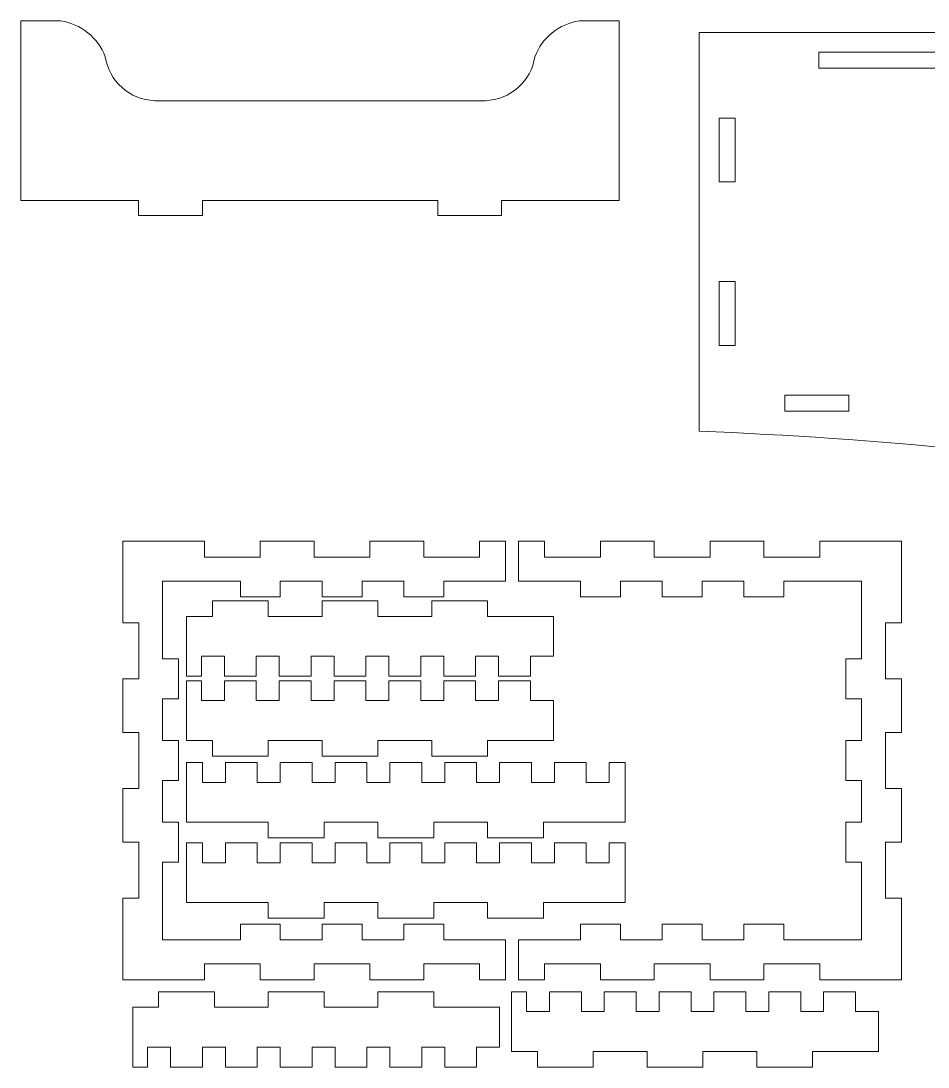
# Model space of a CAD drawing. Header units: millimetres. Extents: x -460 to 68, y -58 to 559.
# Drawn here: x -451.7 to -224.2, y 26.5 to 288.8 of the extents above; entities that cross this region are included whole.
import ezdxf

# ---------------------------------------------------------------- set-up
doc = ezdxf.new("R2010")
doc.units = ezdxf.units.MM
doc.linetypes.add('K5LT32768', pattern=[0])
doc.linetypes.add('K5LT32769', pattern=[0])
doc.layers.add('layer 1', color=7, linetype='Continuous')

msp = doc.modelspace()

# ---------------------------------------------------------------- linework, layer by layer
at = {"layer": 'layer 1', "color": 5, "linetype": 'K5LT32769', "lineweight": 9, "true_color": 0x0000ff}
for points, knots in [([(-331.195, 243.8392), (-331.195, 243.8392), (-301.695, 243.8392), (-301.695, 243.8392), (-301.695, 288.8392), (-301.695, 288.8392), (-311.695, 288.8392), (-311.695, 288.8392), (-316.7655, 288.1078), (-321.0317, 284.6653), (-322.8178, 279.8637), (-323.7738, 273.6843), (-328.9865, 269.0564), (-335.2356, 268.8392), (-335.2356, 268.8392), (-418.1543, 268.8392), (-418.1543, 268.8392), (-424.4034, 269.0564), (-429.6162, 273.6843), (-430.5721, 279.8637), (-432.3582, 284.6653), (-436.6244, 288.1078), (-441.695, 288.8392), (-441.695, 288.8392), (-451.695, 288.8392), (-451.695, 288.8392), (-451.695, 243.8392), (-451.695, 243.8392), (-422.195, 243.8392), (-422.195, 243.8392), (-422.195, 240.0392), (-422.195, 240.0392), (-406.195, 240.0392), (-406.195, 240.0392), (-406.195, 243.8392), (-406.195, 243.8392), (-347.195, 243.8392), (-347.195, 243.8392), (-347.195, 240.0392), (-347.195, 240.0392), (-331.195, 240.0392), (-331.195, 240.0392), (-331.195, 243.8392), (-331.195, 243.8392)], [0, 0, 0, 0, 0.05263158, 0.05263158, 0.10526316, 0.10526316, 0.15789474, 0.15789474, 0.15789474, 0.21052632, 0.21052632, 0.21052632, 0.26315789, 0.26315789, 0.26315789, 0.31578947, 0.31578947, 0.31578947, 0.36842105, 0.36842105, 0.36842105, 0.42105263, 0.42105263, 0.42105263, 0.47368421, 0.47368421, 0.52631579, 0.52631579, 0.57894737, 0.57894737, 0.63157895, 0.63157895, 0.68421053, 0.68421053, 0.73684211, 0.73684211, 0.78947368, 0.78947368, 0.84210526, 0.84210526, 0.89473684, 0.89473684, 1, 1, 1, 1]), ([(58.3761, 285.9731), (58.3761, 285.9731), (58.3761, 185.9731), (58.3761, 185.9731), (13.8395, 184.1749), (-30.5588, 179.8442), (-74.6034, 173.0021), (-98.9994, 167.7045), (-124.2483, 167.7045), (-148.6443, 173.0021), (-192.689, 179.8442), (-237.0871, 184.1749), (-281.6238, 185.9731), (-281.6238, 185.9731), (-281.6238, 285.9731), (-281.6238, 285.9731), (58.3761, 285.9731), (58.3761, 285.9731)], [0, 0, 0, 0, 0.14285714, 0.14285714, 0.14285714, 0.28571429, 0.28571429, 0.28571429, 0.42857143, 0.42857143, 0.42857143, 0.57142857, 0.57142857, 0.57142857, 0.71428571, 0.71428571, 1, 1, 1, 1]), ([(-426.1675, 96.4013), (-426.1675, 96.4013), (-422.1675, 96.4013), (-422.1675, 96.4013), (-422.1675, 110.4013), (-422.1675, 110.4013), (-426.1675, 110.4013), (-426.1675, 110.4013), (-426.1675, 123.9013), (-426.1675, 123.9013), (-422.1675, 123.9013), (-422.1675, 123.9013), (-422.1675, 137.9013), (-422.1675, 137.9013), (-426.1675, 137.9013), (-426.1675, 137.9013), (-426.1675, 158.4013), (-426.1675, 158.4013), (-405.6675, 158.4013), (-405.6675, 158.4013), (-405.6675, 154.4013), (-405.6675, 154.4013), (-391.6675, 154.4013), (-391.6675, 154.4013), (-391.6675, 158.4013), (-391.6675, 158.4013), (-378.1675, 158.4013), (-378.1675, 158.4013), (-378.1675, 154.4013), (-378.1675, 154.4013), (-364.1675, 154.4013), (-364.1675, 154.4013), (-364.1675, 158.4013), (-364.1675, 158.4013), (-350.6675, 158.4013), (-350.6675, 158.4013), (-350.6675, 154.4013), (-350.6675, 154.4013), (-336.6675, 154.4013), (-336.6675, 154.4013), (-336.6675, 158.4013), (-336.6675, 158.4013), (-330.1675, 158.4013), (-330.1675, 158.4013), (-330.1675, 148.4013), (-330.1675, 148.4013), (-345.6675, 148.4013), (-345.6675, 148.4013), (-345.6675, 144.4013), (-345.6675, 144.4013), (-355.6675, 144.4013), (-355.6675, 144.4013), (-355.6675, 148.4013), (-355.6675, 148.4013), (-366.1675, 148.4013), (-366.1675, 148.4013), (-366.1675, 144.4013), (-366.1675, 144.4013), (-376.1675, 144.4013), (-376.1675, 144.4013), (-376.1675, 148.4013), (-376.1675, 148.4013), (-386.6675, 148.4013), (-386.6675, 148.4013), (-386.6675, 144.4013), (-386.6675, 144.4013), (-396.6675, 144.4013), (-396.6675, 144.4013), (-396.6675, 148.4013), (-396.6675, 148.4013), (-416.1675, 148.4013), (-416.1675, 148.4013), (-416.1675, 128.9013), (-416.1675, 128.9013), (-412.1675, 128.9013), (-412.1675, 128.9013), (-412.1675, 118.9013), (-412.1675, 118.9013), (-416.1675, 118.9013), (-416.1675, 118.9013), (-416.1675, 108.4013), (-416.1675, 108.4013), (-412.1675, 108.4013), (-412.1675, 108.4013), (-412.1675, 98.4013), (-412.1675, 98.4013), (-416.1675, 98.4013), (-416.1675, 98.4013), (-416.1675, 87.9013), (-416.1675, 87.9013), (-412.1675, 87.9013), (-412.1675, 87.9013), (-412.1675, 77.9013), (-412.1675, 77.9013), (-416.1675, 77.9013), (-416.1675, 77.9013), (-416.1675, 58.4013), (-416.1675, 58.4013), (-396.6675, 58.4013), (-396.6675, 58.4013), (-396.6675, 62.4013), (-396.6675, 62.4013), (-386.6675, 62.4013), (-386.6675, 62.4013), (-386.6675, 58.4013), (-386.6675, 58.4013), (-376.1675, 58.4013), (-376.1675, 58.4013), (-376.1675, 62.4013), (-376.1675, 62.4013), (-366.1675, 62.4013), (-366.1675, 62.4013), (-366.1675, 58.4013), (-366.1675, 58.4013), (-355.6675, 58.4013), (-355.6675, 58.4013), (-355.6675, 62.4013), (-355.6675, 62.4013), (-345.6675, 62.4013), (-345.6675, 62.4013), (-345.6675, 58.4013), (-345.6675, 58.4013), (-330.1675, 58.4013), (-330.1675, 58.4013), (-330.1675, 48.4013), (-330.1675, 48.4013), (-336.6675, 48.4013), (-336.6675, 48.4013), (-336.6675, 52.4013), (-336.6675, 52.4013), (-350.6675, 52.4013), (-350.6675, 52.4013), (-350.6675, 48.4013), (-350.6675, 48.4013), (-364.1675, 48.4013), (-364.1675, 48.4013), (-364.1675, 52.4013), (-364.1675, 52.4013), (-378.1675, 52.4013), (-378.1675, 52.4013), (-378.1675, 48.4013), (-378.1675, 48.4013), (-391.6675, 48.4013), (-391.6675, 48.4013), (-391.6675, 52.4013), (-391.6675, 52.4013), (-405.6675, 52.4013), (-405.6675, 52.4013), (-405.6675, 48.4013), (-405.6675, 48.4013), (-426.1675, 48.4013), (-426.1675, 48.4013), (-426.1675, 68.9013), (-426.1675, 68.9013), (-422.1675, 68.9013), (-422.1675, 68.9013), (-422.1675, 82.9013), (-422.1675, 82.9013), (-426.1675, 82.9013), (-426.1675, 82.9013), (-426.1675, 96.4013), (-426.1675, 96.4013)], [0, 0, 0, 0, 0.01234568, 0.01234568, 0.02469136, 0.02469136, 0.03703704, 0.03703704, 0.04938272, 0.04938272, 0.0617284, 0.0617284, 0.07407407, 0.07407407, 0.08641975, 0.08641975, 0.09876543, 0.09876543, 0.11111111, 0.11111111, 0.12345679, 0.12345679, 0.13580247, 0.13580247, 0.14814815, 0.14814815, 0.16049383, 0.16049383, 0.17283951, 0.17283951, 0.18518519, 0.18518519, 0.19753086, 0.19753086, 0.20987654, 0.20987654, 0.22222222, 0.22222222, 0.2345679, 0.2345679, 0.24691358, 0.24691358, 0.25925926, 0.25925926, 0.27160494, 0.27160494, 0.28395062, 0.28395062, 0.2962963, 0.2962963, 0.30864198, 0.30864198, 0.32098765, 0.32098765, 0.33333333, 0.33333333, 0.34567901, 0.34567901, 0.35802469, 0.35802469, 0.37037037, 0.37037037, 0.38271605, 0.38271605, 0.39506173, 0.39506173, 0.40740741, 0.40740741, 0.41975309, 0.41975309, 0.43209877, 0.43209877, 0.44444444, 0.44444444, 0.45679012, 0.45679012, 0.4691358, 0.4691358, 0.48148148, 0.48148148, 0.49382716, 0.49382716, 0.50617284, 0.50617284, 0.51851852, 0.51851852, 0.5308642, 0.5308642, 0.54320988, 0.54320988, 0.55555556, 0.55555556, 0.56790123, 0.56790123, 0.58024691, 0.58024691, 0.59259259, 0.59259259, 0.60493827, 0.60493827, 0.61728395, 0.61728395, 0.62962963, 0.62962963, 0.64197531, 0.64197531, 0.65432099, 0.65432099, 0.66666667, 0.66666667, 0.67901235, 0.67901235, 0.69135802, 0.69135802, 0.7037037, 0.7037037, 0.71604938, 0.71604938, 0.72839506, 0.72839506, 0.74074074, 0.74074074, 0.75308642, 0.75308642, 0.7654321, 0.7654321, 0.77777778, 0.77777778, 0.79012346, 0.79012346, 0.80246914, 0.80246914, 0.81481481, 0.81481481, 0.82716049, 0.82716049, 0.83950617, 0.83950617, 0.85185185, 0.85185185, 0.86419753, 0.86419753, 0.87654321, 0.87654321, 0.88888889, 0.88888889, 0.90123457, 0.90123457, 0.91358025, 0.91358025, 0.92592593, 0.92592593, 0.9382716, 0.9382716, 0.95061728, 0.95061728, 0.96296296, 0.96296296, 0.97530864, 0.97530864, 1, 1, 1, 1]), ([(-230.887, 96.4013), (-230.887, 96.4013), (-234.887, 96.4013), (-234.887, 96.4013), (-234.887, 110.4013), (-234.887, 110.4013), (-230.887, 110.4013), (-230.887, 110.4013), (-230.887, 123.9013), (-230.887, 123.9013), (-234.887, 123.9013), (-234.887, 123.9013), (-234.887, 137.9013), (-234.887, 137.9013), (-230.887, 137.9013), (-230.887, 137.9013), (-230.887, 158.4013), (-230.887, 158.4013), (-251.387, 158.4013), (-251.387, 158.4013), (-251.387, 154.4013), (-251.387, 154.4013), (-265.387, 154.4013), (-265.387, 154.4013), (-265.387, 158.4013), (-265.387, 158.4013), (-278.887, 158.4013), (-278.887, 158.4013), (-278.887, 154.4013), (-278.887, 154.4013), (-292.887, 154.4013), (-292.887, 154.4013), (-292.887, 158.4013), (-292.887, 158.4013), (-306.387, 158.4013), (-306.387, 158.4013), (-306.387, 154.4013), (-306.387, 154.4013), (-320.387, 154.4013), (-320.387, 154.4013), (-320.387, 158.4013), (-320.387, 158.4013), (-326.887, 158.4013), (-326.887, 158.4013), (-326.887, 148.4013), (-326.887, 148.4013), (-311.387, 148.4013), (-311.387, 148.4013), (-311.387, 144.4013), (-311.387, 144.4013), (-301.387, 144.4013), (-301.387, 144.4013), (-301.387, 148.4013), (-301.387, 148.4013), (-290.887, 148.4013), (-290.887, 148.4013), (-290.887, 144.4013), (-290.887, 144.4013), (-280.887, 144.4013), (-280.887, 144.4013), (-280.887, 148.4013), (-280.887, 148.4013), (-270.387, 148.4013), (-270.387, 148.4013), (-270.387, 144.4013), (-270.387, 144.4013), (-260.387, 144.4013), (-260.387, 144.4013), (-260.387, 148.4013), (-260.387, 148.4013), (-240.887, 148.4013), (-240.887, 148.4013), (-240.887, 128.9013), (-240.887, 128.9013), (-244.887, 128.9013), (-244.887, 128.9013), (-244.887, 118.9013), (-244.887, 118.9013), (-240.887, 118.9013), (-240.887, 118.9013), (-240.887, 108.4013), (-240.887, 108.4013), (-244.887, 108.4013), (-244.887, 108.4013), (-244.887, 98.4013), (-244.887, 98.4013), (-240.887, 98.4013), (-240.887, 98.4013), (-240.887, 87.9013), (-240.887, 87.9013), (-244.887, 87.9013), (-244.887, 87.9013), (-244.887, 77.9013), (-244.887, 77.9013), (-240.887, 77.9013), (-240.887, 77.9013), (-240.887, 58.4013), (-240.887, 58.4013), (-260.387, 58.4013), (-260.387, 58.4013), (-260.387, 62.4013), (-260.387, 62.4013), (-270.387, 62.4013), (-270.387, 62.4013), (-270.387, 58.4013), (-270.387, 58.4013), (-280.887, 58.4013), (-280.887, 58.4013), (-280.887, 62.4013), (-280.887, 62.4013), (-290.887, 62.4013), (-290.887, 62.4013), (-290.887, 58.4013), (-290.887, 58.4013), (-301.387, 58.4013), (-301.387, 58.4013), (-301.387, 62.4013), (-301.387, 62.4013), (-311.387, 62.4013), (-311.387, 62.4013), (-311.387, 58.4013), (-311.387, 58.4013), (-326.887, 58.4013), (-326.887, 58.4013), (-326.887, 48.4013), (-326.887, 48.4013), (-320.387, 48.4013), (-320.387, 48.4013), (-320.387, 52.4013), (-320.387, 52.4013), (-306.387, 52.4013), (-306.387, 52.4013), (-306.387, 48.4013), (-306.387, 48.4013), (-292.887, 48.4013), (-292.887, 48.4013), (-292.887, 52.4013), (-292.887, 52.4013), (-278.887, 52.4013), (-278.887, 52.4013), (-278.887, 48.4013), (-278.887, 48.4013), (-265.387, 48.4013), (-265.387, 48.4013), (-265.387, 52.4013), (-265.387, 52.4013), (-251.387, 52.4013), (-251.387, 52.4013), (-251.387, 48.4013), (-251.387, 48.4013), (-230.887, 48.4013), (-230.887, 48.4013), (-230.887, 68.9013), (-230.887, 68.9013), (-234.887, 68.9013), (-234.887, 68.9013), (-234.887, 82.9013), (-234.887, 82.9013), (-230.887, 82.9013), (-230.887, 82.9013), (-230.887, 96.4013), (-230.887, 96.4013)], [0, 0, 0, 0, 0.01234568, 0.01234568, 0.02469136, 0.02469136, 0.03703704, 0.03703704, 0.04938272, 0.04938272, 0.0617284, 0.0617284, 0.07407407, 0.07407407, 0.08641975, 0.08641975, 0.09876543, 0.09876543, 0.11111111, 0.11111111, 0.12345679, 0.12345679, 0.13580247, 0.13580247, 0.14814815, 0.14814815, 0.16049383, 0.16049383, 0.17283951, 0.17283951, 0.18518519, 0.18518519, 0.19753086, 0.19753086, 0.20987654, 0.20987654, 0.22222222, 0.22222222, 0.2345679, 0.2345679, 0.24691358, 0.24691358, 0.25925926, 0.25925926, 0.27160494, 0.27160494, 0.28395062, 0.28395062, 0.2962963, 0.2962963, 0.30864198, 0.30864198, 0.32098765, 0.32098765, 0.33333333, 0.33333333, 0.34567901, 0.34567901, 0.35802469, 0.35802469, 0.37037037, 0.37037037, 0.38271605, 0.38271605, 0.39506173, 0.39506173, 0.40740741, 0.40740741, 0.41975309, 0.41975309, 0.43209877, 0.43209877, 0.44444444, 0.44444444, 0.45679012, 0.45679012, 0.4691358, 0.4691358, 0.48148148, 0.48148148, 0.49382716, 0.49382716, 0.50617284, 0.50617284, 0.51851852, 0.51851852, 0.5308642, 0.5308642, 0.54320988, 0.54320988, 0.55555556, 0.55555556, 0.56790123, 0.56790123, 0.58024691, 0.58024691, 0.59259259, 0.59259259, 0.60493827, 0.60493827, 0.61728395, 0.61728395, 0.62962963, 0.62962963, 0.64197531, 0.64197531, 0.65432099, 0.65432099, 0.66666667, 0.66666667, 0.67901235, 0.67901235, 0.69135802, 0.69135802, 0.7037037, 0.7037037, 0.71604938, 0.71604938, 0.72839506, 0.72839506, 0.74074074, 0.74074074, 0.75308642, 0.75308642, 0.7654321, 0.7654321, 0.77777778, 0.77777778, 0.79012346, 0.79012346, 0.80246914, 0.80246914, 0.81481481, 0.81481481, 0.82716049, 0.82716049, 0.83950617, 0.83950617, 0.85185185, 0.85185185, 0.86419753, 0.86419753, 0.87654321, 0.87654321, 0.88888889, 0.88888889, 0.90123457, 0.90123457, 0.91358025, 0.91358025, 0.92592593, 0.92592593, 0.9382716, 0.9382716, 0.95061728, 0.95061728, 0.96296296, 0.96296296, 0.97530864, 0.97530864, 1, 1, 1, 1]), ([(-348.6675, 139.5272), (-348.6675, 139.5272), (-362.1675, 139.5272), (-362.1675, 139.5272), (-362.1675, 143.4272), (-362.1675, 143.4272), (-376.1675, 143.4272), (-376.1675, 143.4272), (-376.1675, 139.5272), (-376.1675, 139.5272), (-389.6675, 139.5272), (-389.6675, 139.5272), (-389.6675, 143.4272), (-389.6675, 143.4272), (-403.6675, 143.4272), (-403.6675, 143.4272), (-403.6675, 139.5272), (-403.6675, 139.5272), (-410.1675, 139.5272), (-410.1675, 139.5272), (-410.1675, 124.5272), (-410.1675, 124.5272), (-406.4175, 124.5272), (-406.4175, 124.5272), (-406.4175, 129.5272), (-406.4175, 129.5272), (-400.6675, 129.5272), (-400.6675, 129.5272), (-400.6675, 124.5272), (-400.6675, 124.5272), (-392.6675, 124.5272), (-392.6675, 124.5272), (-392.6675, 129.5272), (-392.6675, 129.5272), (-386.9175, 129.5272), (-386.9175, 129.5272), (-386.9175, 124.5272), (-386.9175, 124.5272), (-378.9175, 124.5272), (-378.9175, 124.5272), (-378.9175, 129.5272), (-378.9175, 129.5272), (-373.1675, 129.5272), (-373.1675, 129.5272), (-373.1675, 124.5272), (-373.1675, 124.5272), (-365.1675, 124.5272), (-365.1675, 124.5272), (-365.1675, 129.5272), (-365.1675, 129.5272), (-359.4175, 129.5272), (-359.4175, 129.5272), (-359.4175, 124.5272), (-359.4175, 124.5272), (-351.4175, 124.5272), (-351.4175, 124.5272), (-351.4175, 129.5272), (-351.4175, 129.5272), (-345.6675, 129.5272), (-345.6675, 129.5272), (-345.6675, 124.5272), (-345.6675, 124.5272), (-337.6675, 124.5272), (-337.6675, 124.5272), (-337.6675, 129.5272), (-337.6675, 129.5272), (-331.9175, 129.5272), (-331.9175, 129.5272), (-331.9175, 124.5272), (-331.9175, 124.5272), (-323.9175, 124.5272), (-323.9175, 124.5272), (-323.9175, 129.5272), (-323.9175, 129.5272), (-318.1675, 129.5272), (-318.1675, 129.5272), (-318.1675, 139.5272), (-318.1675, 139.5272), (-334.6675, 139.5272), (-334.6675, 139.5272), (-334.6675, 143.4272), (-334.6675, 143.4272), (-348.6675, 143.4272), (-348.6675, 143.4272), (-348.6675, 139.5272), (-348.6675, 139.5272)], [0, 0, 0, 0, 0.02325581, 0.02325581, 0.04651163, 0.04651163, 0.06976744, 0.06976744, 0.09302326, 0.09302326, 0.11627907, 0.11627907, 0.13953488, 0.13953488, 0.1627907, 0.1627907, 0.18604651, 0.18604651, 0.20930233, 0.20930233, 0.23255814, 0.23255814, 0.25581395, 0.25581395, 0.27906977, 0.27906977, 0.30232558, 0.30232558, 0.3255814, 0.3255814, 0.34883721, 0.34883721, 0.37209302, 0.37209302, 0.39534884, 0.39534884, 0.41860465, 0.41860465, 0.44186047, 0.44186047, 0.46511628, 0.46511628, 0.48837209, 0.48837209, 0.51162791, 0.51162791, 0.53488372, 0.53488372, 0.55813953, 0.55813953, 0.58139535, 0.58139535, 0.60465116, 0.60465116, 0.62790698, 0.62790698, 0.65116279, 0.65116279, 0.6744186, 0.6744186, 0.69767442, 0.69767442, 0.72093023, 0.72093023, 0.74418605, 0.74418605, 0.76744186, 0.76744186, 0.79069767, 0.79069767, 0.81395349, 0.81395349, 0.8372093, 0.8372093, 0.86046512, 0.86046512, 0.88372093, 0.88372093, 0.90697674, 0.90697674, 0.93023256, 0.93023256, 0.95348837, 0.95348837, 1, 1, 1, 1]), ([(-348.6675, 108.4013), (-348.6675, 108.4013), (-362.1675, 108.4013), (-362.1675, 108.4013), (-362.1675, 104.5013), (-362.1675, 104.5013), (-376.1675, 104.5013), (-376.1675, 104.5013), (-376.1675, 108.4013), (-376.1675, 108.4013), (-389.6675, 108.4013), (-389.6675, 108.4013), (-389.6675, 104.5013), (-389.6675, 104.5013), (-403.6675, 104.5013), (-403.6675, 104.5013), (-403.6675, 108.4013), (-403.6675, 108.4013), (-410.1675, 108.4013), (-410.1675, 108.4013), (-410.1675, 123.4013), (-410.1675, 123.4013), (-406.4175, 123.4013), (-406.4175, 123.4013), (-406.4175, 118.4013), (-406.4175, 118.4013), (-400.6675, 118.4013), (-400.6675, 118.4013), (-400.6675, 123.4013), (-400.6675, 123.4013), (-392.6675, 123.4013), (-392.6675, 123.4013), (-392.6675, 118.4013), (-392.6675, 118.4013), (-386.9175, 118.4013), (-386.9175, 118.4013), (-386.9175, 123.4013), (-386.9175, 123.4013), (-378.9175, 123.4013), (-378.9175, 123.4013), (-378.9175, 118.4013), (-378.9175, 118.4013), (-373.1675, 118.4013), (-373.1675, 118.4013), (-373.1675, 123.4013), (-373.1675, 123.4013), (-365.1675, 123.4013), (-365.1675, 123.4013), (-365.1675, 118.4013), (-365.1675, 118.4013), (-359.4175, 118.4013), (-359.4175, 118.4013), (-359.4175, 123.4013), (-359.4175, 123.4013), (-351.4175, 123.4013), (-351.4175, 123.4013), (-351.4175, 118.4013), (-351.4175, 118.4013), (-345.6675, 118.4013), (-345.6675, 118.4013), (-345.6675, 123.4013), (-345.6675, 123.4013), (-337.6675, 123.4013), (-337.6675, 123.4013), (-337.6675, 118.4013), (-337.6675, 118.4013), (-331.9175, 118.4013), (-331.9175, 118.4013), (-331.9175, 123.4013), (-331.9175, 123.4013), (-323.9175, 123.4013), (-323.9175, 123.4013), (-323.9175, 118.4013), (-323.9175, 118.4013), (-318.1675, 118.4013), (-318.1675, 118.4013), (-318.1675, 108.4013), (-318.1675, 108.4013), (-334.6675, 108.4013), (-334.6675, 108.4013), (-334.6675, 104.5013), (-334.6675, 104.5013), (-348.6675, 104.5013), (-348.6675, 104.5013), (-348.6675, 108.4013), (-348.6675, 108.4013)], [0, 0, 0, 0, 0.02325581, 0.02325581, 0.04651163, 0.04651163, 0.06976744, 0.06976744, 0.09302326, 0.09302326, 0.11627907, 0.11627907, 0.13953488, 0.13953488, 0.1627907, 0.1627907, 0.18604651, 0.18604651, 0.20930233, 0.20930233, 0.23255814, 0.23255814, 0.25581395, 0.25581395, 0.27906977, 0.27906977, 0.30232558, 0.30232558, 0.3255814, 0.3255814, 0.34883721, 0.34883721, 0.37209302, 0.37209302, 0.39534884, 0.39534884, 0.41860465, 0.41860465, 0.44186047, 0.44186047, 0.46511628, 0.46511628, 0.48837209, 0.48837209, 0.51162791, 0.51162791, 0.53488372, 0.53488372, 0.55813953, 0.55813953, 0.58139535, 0.58139535, 0.60465116, 0.60465116, 0.62790698, 0.62790698, 0.65116279, 0.65116279, 0.6744186, 0.6744186, 0.69767442, 0.69767442, 0.72093023, 0.72093023, 0.74418605, 0.74418605, 0.76744186, 0.76744186, 0.79069767, 0.79069767, 0.81395349, 0.81395349, 0.8372093, 0.8372093, 0.86046512, 0.86046512, 0.88372093, 0.88372093, 0.90697674, 0.90697674, 0.93023256, 0.93023256, 0.95348837, 0.95348837, 1, 1, 1, 1]), ([(-320.6675, 87.9013), (-320.6675, 87.9013), (-300.1675, 87.9013), (-300.1675, 87.9013), (-300.1675, 102.9013), (-300.1675, 102.9013), (-304.1675, 102.9013), (-304.1675, 102.9013), (-304.1675, 97.9013), (-304.1675, 97.9013), (-309.9175, 97.9013), (-309.9175, 97.9013), (-309.9175, 102.9013), (-309.9175, 102.9013), (-317.9175, 102.9013), (-317.9175, 102.9013), (-317.9175, 97.9013), (-317.9175, 97.9013), (-323.6675, 97.9013), (-323.6675, 97.9013), (-323.6675, 102.9013), (-323.6675, 102.9013), (-331.6675, 102.9013), (-331.6675, 102.9013), (-331.6675, 97.9013), (-331.6675, 97.9013), (-337.4175, 97.9013), (-337.4175, 97.9013), (-337.4175, 102.9013), (-337.4175, 102.9013), (-345.4175, 102.9013), (-345.4175, 102.9013), (-345.4175, 97.9013), (-345.4175, 97.9013), (-351.1675, 97.9013), (-351.1675, 97.9013), (-351.1675, 102.9013), (-351.1675, 102.9013), (-359.1675, 102.9013), (-359.1675, 102.9013), (-359.1675, 97.9013), (-359.1675, 97.9013), (-364.9175, 97.9013), (-364.9175, 97.9013), (-364.9175, 102.9013), (-364.9175, 102.9013), (-372.9175, 102.9013), (-372.9175, 102.9013), (-372.9175, 97.9013), (-372.9175, 97.9013), (-378.6675, 97.9013), (-378.6675, 97.9013), (-378.6675, 102.9013), (-378.6675, 102.9013), (-386.6675, 102.9013), (-386.6675, 102.9013), (-386.6675, 97.9013), (-386.6675, 97.9013), (-392.4175, 97.9013), (-392.4175, 97.9013), (-392.4175, 102.9013), (-392.4175, 102.9013), (-400.4175, 102.9013), (-400.4175, 102.9013), (-400.4175, 97.9013), (-400.4175, 97.9013), (-406.1675, 97.9013), (-406.1675, 97.9013), (-406.1675, 102.9013), (-406.1675, 102.9013), (-410.1675, 102.9013), (-410.1675, 102.9013), (-410.1675, 87.9013), (-410.1675, 87.9013), (-389.6675, 87.9013), (-389.6675, 87.9013), (-389.6675, 84.0013), (-389.6675, 84.0013), (-375.6675, 84.0013), (-375.6675, 84.0013), (-375.6675, 87.9013), (-375.6675, 87.9013), (-362.1675, 87.9013), (-362.1675, 87.9013), (-362.1675, 84.0013), (-362.1675, 84.0013), (-348.1675, 84.0013), (-348.1675, 84.0013), (-348.1675, 87.9013), (-348.1675, 87.9013), (-334.6675, 87.9013), (-334.6675, 87.9013), (-334.6675, 84.0013), (-334.6675, 84.0013), (-320.6675, 84.0013), (-320.6675, 84.0013), (-320.6675, 87.9013), (-320.6675, 87.9013)], [0, 0, 0, 0, 0.02040816, 0.02040816, 0.04081633, 0.04081633, 0.06122449, 0.06122449, 0.08163265, 0.08163265, 0.10204082, 0.10204082, 0.12244898, 0.12244898, 0.14285714, 0.14285714, 0.16326531, 0.16326531, 0.18367347, 0.18367347, 0.20408163, 0.20408163, 0.2244898, 0.2244898, 0.24489796, 0.24489796, 0.26530612, 0.26530612, 0.28571429, 0.28571429, 0.30612245, 0.30612245, 0.32653061, 0.32653061, 0.34693878, 0.34693878, 0.36734694, 0.36734694, 0.3877551, 0.3877551, 0.40816327, 0.40816327, 0.42857143, 0.42857143, 0.44897959, 0.44897959, 0.46938776, 0.46938776, 0.48979592, 0.48979592, 0.51020408, 0.51020408, 0.53061224, 0.53061224, 0.55102041, 0.55102041, 0.57142857, 0.57142857, 0.59183673, 0.59183673, 0.6122449, 0.6122449, 0.63265306, 0.63265306, 0.65306122, 0.65306122, 0.67346939, 0.67346939, 0.69387755, 0.69387755, 0.71428571, 0.71428571, 0.73469388, 0.73469388, 0.75510204, 0.75510204, 0.7755102, 0.7755102, 0.79591837, 0.79591837, 0.81632653, 0.81632653, 0.83673469, 0.83673469, 0.85714286, 0.85714286, 0.87755102, 0.87755102, 0.89795918, 0.89795918, 0.91836735, 0.91836735, 0.93877551, 0.93877551, 0.95918367, 0.95918367, 1, 1, 1, 1]), ([(-320.6675, 67.7597), (-320.6675, 67.7597), (-300.1675, 67.7597), (-300.1675, 67.7597), (-300.1675, 82.7597), (-300.1675, 82.7597), (-304.1675, 82.7597), (-304.1675, 82.7597), (-304.1675, 77.7597), (-304.1675, 77.7597), (-309.9175, 77.7597), (-309.9175, 77.7597), (-309.9175, 82.7597), (-309.9175, 82.7597), (-317.9175, 82.7597), (-317.9175, 82.7597), (-317.9175, 77.7597), (-317.9175, 77.7597), (-323.6675, 77.7597), (-323.6675, 77.7597), (-323.6675, 82.7597), (-323.6675, 82.7597), (-331.6675, 82.7597), (-331.6675, 82.7597), (-331.6675, 77.7597), (-331.6675, 77.7597), (-337.4175, 77.7597), (-337.4175, 77.7597), (-337.4175, 82.7597), (-337.4175, 82.7597), (-345.4175, 82.7597), (-345.4175, 82.7597), (-345.4175, 77.7597), (-345.4175, 77.7597), (-351.1675, 77.7597), (-351.1675, 77.7597), (-351.1675, 82.7597), (-351.1675, 82.7597), (-359.1675, 82.7597), (-359.1675, 82.7597), (-359.1675, 77.7597), (-359.1675, 77.7597), (-364.9175, 77.7597), (-364.9175, 77.7597), (-364.9175, 82.7597), (-364.9175, 82.7597), (-372.9175, 82.7597), (-372.9175, 82.7597), (-372.9175, 77.7597), (-372.9175, 77.7597), (-378.6675, 77.7597), (-378.6675, 77.7597), (-378.6675, 82.7597), (-378.6675, 82.7597), (-386.6675, 82.7597), (-386.6675, 82.7597), (-386.6675, 77.7597), (-386.6675, 77.7597), (-392.4175, 77.7597), (-392.4175, 77.7597), (-392.4175, 82.7597), (-392.4175, 82.7597), (-400.4175, 82.7597), (-400.4175, 82.7597), (-400.4175, 77.7597), (-400.4175, 77.7597), (-406.1675, 77.7597), (-406.1675, 77.7597), (-406.1675, 82.7597), (-406.1675, 82.7597), (-410.1675, 82.7597), (-410.1675, 82.7597), (-410.1675, 67.7597), (-410.1675, 67.7597), (-389.6675, 67.7597), (-389.6675, 67.7597), (-389.6675, 63.8597), (-389.6675, 63.8597), (-375.6675, 63.8597), (-375.6675, 63.8597), (-375.6675, 67.7597), (-375.6675, 67.7597), (-362.1675, 67.7597), (-362.1675, 67.7597), (-362.1675, 63.8597), (-362.1675, 63.8597), (-348.1675, 63.8597), (-348.1675, 63.8597), (-348.1675, 67.7597), (-348.1675, 67.7597), (-334.6675, 67.7597), (-334.6675, 67.7597), (-334.6675, 63.8597), (-334.6675, 63.8597), (-320.6675, 63.8597), (-320.6675, 63.8597), (-320.6675, 67.7597), (-320.6675, 67.7597)], [0, 0, 0, 0, 0.02040816, 0.02040816, 0.04081633, 0.04081633, 0.06122449, 0.06122449, 0.08163265, 0.08163265, 0.10204082, 0.10204082, 0.12244898, 0.12244898, 0.14285714, 0.14285714, 0.16326531, 0.16326531, 0.18367347, 0.18367347, 0.20408163, 0.20408163, 0.2244898, 0.2244898, 0.24489796, 0.24489796, 0.26530612, 0.26530612, 0.28571429, 0.28571429, 0.30612245, 0.30612245, 0.32653061, 0.32653061, 0.34693878, 0.34693878, 0.36734694, 0.36734694, 0.3877551, 0.3877551, 0.40816327, 0.40816327, 0.42857143, 0.42857143, 0.44897959, 0.44897959, 0.46938776, 0.46938776, 0.48979592, 0.48979592, 0.51020408, 0.51020408, 0.53061224, 0.53061224, 0.55102041, 0.55102041, 0.57142857, 0.57142857, 0.59183673, 0.59183673, 0.6122449, 0.6122449, 0.63265306, 0.63265306, 0.65306122, 0.65306122, 0.67346939, 0.67346939, 0.69387755, 0.69387755, 0.71428571, 0.71428571, 0.73469388, 0.73469388, 0.75510204, 0.75510204, 0.7755102, 0.7755102, 0.79591837, 0.79591837, 0.81632653, 0.81632653, 0.83673469, 0.83673469, 0.85714286, 0.85714286, 0.87755102, 0.87755102, 0.89795918, 0.89795918, 0.91836735, 0.91836735, 0.93877551, 0.93877551, 0.95918367, 0.95918367, 1, 1, 1, 1]), ([(-362.1675, 41.5272), (-362.1675, 41.5272), (-375.6675, 41.5272), (-375.6675, 41.5272), (-375.6675, 45.4272), (-375.6675, 45.4272), (-389.6675, 45.4272), (-389.6675, 45.4272), (-389.6675, 41.5272), (-389.6675, 41.5272), (-403.1675, 41.5272), (-403.1675, 41.5272), (-403.1675, 45.4272), (-403.1675, 45.4272), (-417.1675, 45.4272), (-417.1675, 45.4272), (-417.1675, 41.5272), (-417.1675, 41.5272), (-423.6675, 41.5272), (-423.6675, 41.5272), (-423.6675, 26.5272), (-423.6675, 26.5272), (-419.9175, 26.5272), (-419.9175, 26.5272), (-419.9175, 31.5272), (-419.9175, 31.5272), (-414.1675, 31.5272), (-414.1675, 31.5272), (-414.1675, 26.5272), (-414.1675, 26.5272), (-406.1675, 26.5272), (-406.1675, 26.5272), (-406.1675, 31.5272), (-406.1675, 31.5272), (-400.4175, 31.5272), (-400.4175, 31.5272), (-400.4175, 26.5272), (-400.4175, 26.5272), (-392.4175, 26.5272), (-392.4175, 26.5272), (-392.4175, 31.5272), (-392.4175, 31.5272), (-386.6675, 31.5272), (-386.6675, 31.5272), (-386.6675, 26.5272), (-386.6675, 26.5272), (-378.6675, 26.5272), (-378.6675, 26.5272), (-378.6675, 31.5272), (-378.6675, 31.5272), (-372.9175, 31.5272), (-372.9175, 31.5272), (-372.9175, 26.5272), (-372.9175, 26.5272), (-364.9175, 26.5272), (-364.9175, 26.5272), (-364.9175, 31.5272), (-364.9175, 31.5272), (-359.1675, 31.5272), (-359.1675, 31.5272), (-359.1675, 26.5272), (-359.1675, 26.5272), (-351.1675, 26.5272), (-351.1675, 26.5272), (-351.1675, 31.5272), (-351.1675, 31.5272), (-345.4175, 31.5272), (-345.4175, 31.5272), (-345.4175, 26.5272), (-345.4175, 26.5272), (-337.4175, 26.5272), (-337.4175, 26.5272), (-337.4175, 31.5272), (-337.4175, 31.5272), (-331.6675, 31.5272), (-331.6675, 31.5272), (-331.6675, 41.5272), (-331.6675, 41.5272), (-348.1675, 41.5272), (-348.1675, 41.5272), (-348.1675, 45.4272), (-348.1675, 45.4272), (-362.1675, 45.4272), (-362.1675, 45.4272), (-362.1675, 41.5272), (-362.1675, 41.5272)], [0, 0, 0, 0, 0.02325581, 0.02325581, 0.04651163, 0.04651163, 0.06976744, 0.06976744, 0.09302326, 0.09302326, 0.11627907, 0.11627907, 0.13953488, 0.13953488, 0.1627907, 0.1627907, 0.18604651, 0.18604651, 0.20930233, 0.20930233, 0.23255814, 0.23255814, 0.25581395, 0.25581395, 0.27906977, 0.27906977, 0.30232558, 0.30232558, 0.3255814, 0.3255814, 0.34883721, 0.34883721, 0.37209302, 0.37209302, 0.39534884, 0.39534884, 0.41860465, 0.41860465, 0.44186047, 0.44186047, 0.46511628, 0.46511628, 0.48837209, 0.48837209, 0.51162791, 0.51162791, 0.53488372, 0.53488372, 0.55813953, 0.55813953, 0.58139535, 0.58139535, 0.60465116, 0.60465116, 0.62790698, 0.62790698, 0.65116279, 0.65116279, 0.6744186, 0.6744186, 0.69767442, 0.69767442, 0.72093023, 0.72093023, 0.74418605, 0.74418605, 0.76744186, 0.76744186, 0.79069767, 0.79069767, 0.81395349, 0.81395349, 0.8372093, 0.8372093, 0.86046512, 0.86046512, 0.88372093, 0.88372093, 0.90697674, 0.90697674, 0.93023256, 0.93023256, 0.95348837, 0.95348837, 1, 1, 1, 1]), ([(-267.1675, 30.4272), (-267.1675, 30.4272), (-280.6675, 30.4272), (-280.6675, 30.4272), (-280.6675, 26.5272), (-280.6675, 26.5272), (-294.6675, 26.5272), (-294.6675, 26.5272), (-294.6675, 30.4272), (-294.6675, 30.4272), (-308.1675, 30.4272), (-308.1675, 30.4272), (-308.1675, 26.5272), (-308.1675, 26.5272), (-322.1675, 26.5272), (-322.1675, 26.5272), (-322.1675, 30.4272), (-322.1675, 30.4272), (-328.6675, 30.4272), (-328.6675, 30.4272), (-328.6675, 45.4272), (-328.6675, 45.4272), (-324.9175, 45.4272), (-324.9175, 45.4272), (-324.9175, 40.4272), (-324.9175, 40.4272), (-319.1675, 40.4272), (-319.1675, 40.4272), (-319.1675, 45.4272), (-319.1675, 45.4272), (-311.1675, 45.4272), (-311.1675, 45.4272), (-311.1675, 40.4272), (-311.1675, 40.4272), (-305.4175, 40.4272), (-305.4175, 40.4272), (-305.4175, 45.4272), (-305.4175, 45.4272), (-297.4175, 45.4272), (-297.4175, 45.4272), (-297.4175, 40.4272), (-297.4175, 40.4272), (-291.6675, 40.4272), (-291.6675, 40.4272), (-291.6675, 45.4272), (-291.6675, 45.4272), (-283.6675, 45.4272), (-283.6675, 45.4272), (-283.6675, 40.4272), (-283.6675, 40.4272), (-277.9175, 40.4272), (-277.9175, 40.4272), (-277.9175, 45.4272), (-277.9175, 45.4272), (-269.9175, 45.4272), (-269.9175, 45.4272), (-269.9175, 40.4272), (-269.9175, 40.4272), (-264.1675, 40.4272), (-264.1675, 40.4272), (-264.1675, 45.4272), (-264.1675, 45.4272), (-256.1675, 45.4272), (-256.1675, 45.4272), (-256.1675, 40.4272), (-256.1675, 40.4272), (-250.4175, 40.4272), (-250.4175, 40.4272), (-250.4175, 45.4272), (-250.4175, 45.4272), (-242.4175, 45.4272), (-242.4175, 45.4272), (-242.4175, 40.4272), (-242.4175, 40.4272), (-236.6675, 40.4272), (-236.6675, 40.4272), (-236.6675, 30.4272), (-236.6675, 30.4272), (-253.1675, 30.4272), (-253.1675, 30.4272), (-253.1675, 26.5272), (-253.1675, 26.5272), (-267.1675, 26.5272), (-267.1675, 26.5272), (-267.1675, 30.4272), (-267.1675, 30.4272)], [0, 0, 0, 0, 0.02325581, 0.02325581, 0.04651163, 0.04651163, 0.06976744, 0.06976744, 0.09302326, 0.09302326, 0.11627907, 0.11627907, 0.13953488, 0.13953488, 0.1627907, 0.1627907, 0.18604651, 0.18604651, 0.20930233, 0.20930233, 0.23255814, 0.23255814, 0.25581395, 0.25581395, 0.27906977, 0.27906977, 0.30232558, 0.30232558, 0.3255814, 0.3255814, 0.34883721, 0.34883721, 0.37209302, 0.37209302, 0.39534884, 0.39534884, 0.41860465, 0.41860465, 0.44186047, 0.44186047, 0.46511628, 0.46511628, 0.48837209, 0.48837209, 0.51162791, 0.51162791, 0.53488372, 0.53488372, 0.55813953, 0.55813953, 0.58139535, 0.58139535, 0.60465116, 0.60465116, 0.62790698, 0.62790698, 0.65116279, 0.65116279, 0.6744186, 0.6744186, 0.69767442, 0.69767442, 0.72093023, 0.72093023, 0.74418605, 0.74418605, 0.76744186, 0.76744186, 0.79069767, 0.79069767, 0.81395349, 0.81395349, 0.8372093, 0.8372093, 0.86046512, 0.86046512, 0.88372093, 0.88372093, 0.90697674, 0.90697674, 0.93023256, 0.93023256, 0.95348837, 0.95348837, 1, 1, 1, 1])]:
    msp.add_open_spline(points, degree=3, knots=knots, dxfattribs=at)
at = {"layer": 'layer 1', "color": 1, "linetype": 'K5LT32768', "lineweight": 9, "true_color": 0xff0000}
for points in [[(-251.6238, 280.9731), (-251.6238, 280.9731), (-211.6238, 280.9731), (-211.6238, 280.9731), (-211.6238, 276.9731), (-211.6238, 276.9731), (-251.6238, 276.9731), (-251.6238, 276.9731), (-251.6238, 280.9731), (-251.6238, 280.9731)], [(-276.6238, 264.4731), (-276.6238, 264.4731), (-272.6238, 264.4731), (-272.6238, 264.4731), (-272.6238, 248.4731), (-272.6238, 248.4731), (-276.6238, 248.4731), (-276.6238, 248.4731), (-276.6238, 264.4731), (-276.6238, 264.4731)], [(-276.6238, 223.4731), (-276.6238, 223.4731), (-272.6238, 223.4731), (-272.6238, 223.4731), (-272.6238, 207.4731), (-272.6238, 207.4731), (-276.6238, 207.4731), (-276.6238, 207.4731), (-276.6238, 223.4731), (-276.6238, 223.4731)], [(-260.1238, 194.9731), (-260.1238, 194.9731), (-244.1238, 194.9731), (-244.1238, 194.9731), (-244.1238, 190.9731), (-244.1238, 190.9731), (-260.1238, 190.9731), (-260.1238, 190.9731), (-260.1238, 194.9731), (-260.1238, 194.9731)]]:
    msp.add_open_spline(points, degree=3, knots=[0, 0, 0, 0, 0.2, 0.2, 0.4, 0.4, 0.6, 0.6, 1, 1, 1, 1], dxfattribs=at)

doc.saveas('drawing.dxf')
